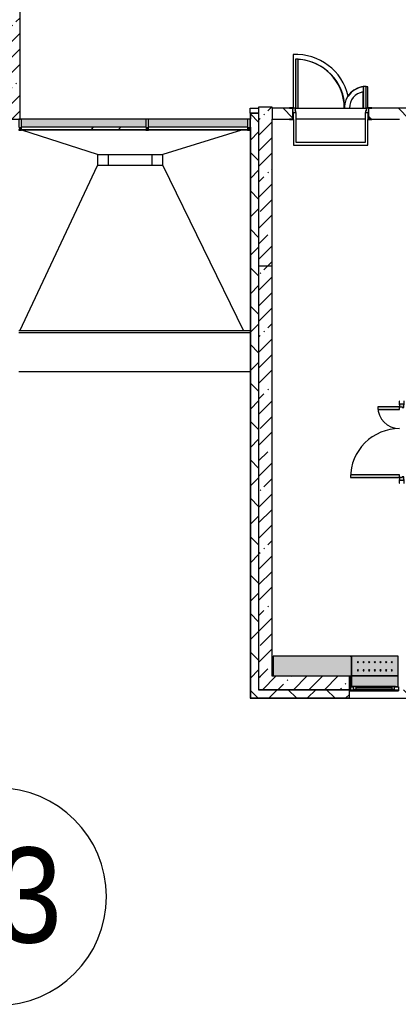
# Model space of a CAD drawing. Header units: millimetres. Extents: x 11693 to 241752, y -8553 to 29926.
# Drawn here: x 174704 to 181669, y -5906 to 12227 of the extents above; entities that cross this region are included whole.
import ezdxf

# ---------------------------------------------------------------- set-up
doc = ezdxf.new("R2010")
doc.units = ezdxf.units.MM
for name, color, linetype, lineweight, true_color in [('A-DOOR-2', 7, 'Continuous', 5, 0xaaaaaa), ('A-DOOR-3', 7, 'Continuous', 5, 0xe2e2e2), ('A-DOOR-FRAM-2', 7, 'Continuous', 5, 0xe2e2e2), ('A-DOOR-FRAM-3', 7, 'Continuous', 5, 0xaaaaaa), ('A-FLOR-1', 7, 'Continuous', 5, 0xaaaaaa), ('A-GLAZ-CWMG-4', 7, 'Continuous', 5, 0x383e42), ('Знаки-2', 7, 'Continuous', 5, 0xd7cfbf)]:
    doc.layers.add(name, color=color, linetype=linetype, lineweight=lineweight, true_color=true_color)
for name, color, linetype, lineweight in [('A-GENM-2', 7, 'Continuous', 5), ('A-GLAZ-2', 7, 'Continuous', 5), ('A-GLAZ-CURT-2', 7, 'Continuous', 5), ('A-GLAZ-CWMG-2', 7, 'Continuous', 5), ('A-ROOF', 7, 'Continuous', 5), ('A-WALL-2', 7, 'Continuous', 9), ('A-WALL-5', 7, 'Continuous', 5), ('I-WALL-3', 7, 'Continuous', 5), ('Знаки', 7, 'Continuous', 5), ('Оси', 7, 'Continuous', 9), ('Оси-1', 7, 'Continuous', 20)]:
    doc.layers.add(name, color=color, linetype=linetype, lineweight=lineweight)
doc.styles.add('Arial_1', font='arial.ttf', dxfattribs={"width": 0.9, "height": 1750})
pattern_1 = [(45, (89739.8, 0), (-353.5534, 353.5534), []), (135, (89739.8, 0), (-353.5534, -353.5534), [])]
pattern_2 = [(45, (89739.8, 0), (-285.1231, 285.1231), []), (45, (90024.94, 0), (-285.1231, 285.1231), [504.031, -100.806, 16.764, -84.042])]

# ---------------------------------------------------------------- blocks, each defined once
blk = doc.blocks.new('120_Окно_СКБ_1Ст - 120_Окно_СКБ_1Ст 900х2500_h_ с форточкой-V99-Общий план 2 этажа с размещением фрагментов 2_1-2_7')
at = {"layer": 'A-GLAZ-2'}
for p, q in [((-450, -127), (-450, -57)), ((-450, -57), (-380, -57)), ((450, -57), (-450, -57)), ((-380, -127), (-450, -127)), ((-450, -127), (-400, -127)), ((-380, -127), (-400, -127)), ((-400, -127), (-400, -137)), ((-400, -137), (400, -137)), ((400, -137), (-400, -137)), ((-380, -57), (-380, -127)), ((380, -87), (-380, -87)), ((-380, -87), (-380, -127)), ((-330, -137), (-330, -87)), ((-330, -107), (330, -107)), ((330, -117), (-330, -117)), ((330, -137), (330, -87)), ((380, -127), (380, -57)), ((380, -57), (450, -57)), ((380, -127), (380, -87)), ((450, -127), (380, -127)), ((400, -127), (380, -127)), ((400, -127), (450, -127)), ((400, -137), (400, -127)), ((450, -57), (450, -127))]:
    blk.add_line(p, q, dxfattribs=at)
blk = doc.blocks.new('110_Дверь_СКБ_2Ст - Д-5_п_ Из игровой в коридор-32215844-Общий план 2 этажа с размещением фрагментов 2_1-2_7')
at = {"layer": 'A-DOOR-3'}
for points in [[(-638, 940), (-638, 40), (-588, 40), (-588, 940)], [(612, 440), (612, 40), (662, 40), (662, 440)]]:
    blk.add_hatch(color=256, dxfattribs=at).paths.add_polyline_path(points)
h = blk.add_hatch(color=256, dxfattribs=at)
h.paths.add_polyline_path([(-688, 40), (-688, -40), (-628, -40), (-628, -10), (-638, -10), (-638, 40)])
h.paths.add_polyline_path([(652, -40), (712, -40), (712, 40), (662, 40), (662, -10), (652, -10)])
at = {"layer": 'A-DOOR-FRAM-2'}
for points in [[(-742, 40), (-672, 40), (-672, 48), (-742, 48)], [(698, 40), (767, 40), (767, 48), (698, 48)], [(-742, -48), (-672, -48), (-672, -40), (-742, -40)], [(698, -48), (767, -48), (767, -40), (698, -40)]]:
    blk.add_hatch(color=256, dxfattribs=at).paths.add_polyline_path(points)
at = {"layer": 'A-DOOR-2'}
for p, q in [((-638, 940), (-638, 40)), ((-588, 940), (-638, 940)), ((-588, 40), (-588, 940)), ((662, 440), (612, 440)), ((612, 440), (612, 40)), ((662, 40), (662, 440)), ((-638, 40), (-588, 40)), ((612, 40), (662, 40))]:
    blk.add_line(p, q, dxfattribs=at)
for centre, radius, start, end in [((-638, 40), 900, 0, 90), ((662, 40), 400, 90, 180)]:
    blk.add_arc(centre, radius, start, end, dxfattribs=at)
at = {"layer": 'A-DOOR-FRAM-3'}
for p, q in [((-672, 48), (-742, 48)), ((-742, 48), (-742, 40)), ((-742, 40), (-672, 40)), ((-638, 40), (-688, 40)), ((-688, 40), (-688, -40)), ((-672, 40), (-672, 48)), ((-638, -10), (-638, 40)), ((662, 40), (662, -10)), ((712, 40), (662, 40)), ((767, 48), (698, 48)), ((698, 48), (698, 40)), ((698, 40), (767, 40)), ((712, -40), (712, 40)), ((767, 40), (767, 48)), ((-672, -40), (-742, -40)), ((-742, -40), (-742, -48)), ((-742, -48), (-672, -48)), ((-688, -40), (-628, -40)), ((-672, -39), (-688, -39)), ((-688, -39), (-688, -40)), ((-688, -40), (-672, -40)), ((-672, -40), (-672, -39)), ((-672, -48), (-672, -40)), ((-628, -10), (-638, -10)), ((-628, -40), (-628, -10)), ((662, -10), (652, -10)), ((652, -10), (652, -40)), ((652, -40), (712, -40)), ((712, -39), (698, -39)), ((698, -39), (698, -40)), ((698, -40), (712, -40)), ((767, -40), (698, -40)), ((698, -40), (698, -48)), ((698, -48), (767, -48)), ((712, -40), (712, -39)), ((767, -48), (767, -40))]:
    blk.add_line(p, q, dxfattribs=at)
blk = doc.blocks.new('110_Дверь_СКБ_2Ст - Д-2а_п_ Из коридора на лестницу-32215207-Общий план 2 этажа с размещением фрагментов 2_1-2_7')
at = {"layer": 'A-DOOR-3'}
for points in [[(-587.5, 100), (-587.5, 1000), (-637.5, 1000), (-637.5, 100)], [(662.5, 100), (662.5, 500), (612.5, 500), (612.5, 100)], [(712.5, -100), (712.5, 20), (697.5, 20), (697.5, -100)]]:
    blk.add_hatch(color=256, dxfattribs=at).paths.add_polyline_path(points)
h = blk.add_hatch(color=256, dxfattribs=at)
h.paths.add_polyline_path([(652.5, 20), (712.5, 20), (712.5, 100), (662.5, 100), (662.5, 50), (652.5, 50)])
h.paths.add_polyline_path([(-687.5, 20), (-627.5, 20), (-627.5, 50), (-637.5, 50), (-637.5, 100), (-687.5, 100)])
at = {"layer": 'A-DOOR-FRAM-2'}
for points in [[(-672.5, 100), (-672.5, 108), (-742.5, 108), (-742.5, 100)], [(-672.5, -100), (-672.5, 20), (-687.5, 20), (-687.5, -100)], [(767.5, 100), (767.5, 108), (697.5, 108), (697.5, 100)], [(-672.5, -108), (-672.5, -100), (-742.5, -100), (-742.5, -108)], [(767.5, -108), (767.5, -100), (697.5, -100), (697.5, -108)]]:
    blk.add_hatch(color=256, dxfattribs=at).paths.add_polyline_path(points)
at = {"layer": 'A-DOOR-2'}
for p, q in [((-637.5, 1000), (-637.5, 100)), ((-587.5, 1000), (-637.5, 1000)), ((-587.5, 100), (-587.5, 1000)), ((662.5, 500), (612.5, 500)), ((612.5, 500), (612.5, 100)), ((662.5, 100), (662.5, 500)), ((-637.5, 100), (-587.5, 100)), ((612.5, 100), (662.5, 100))]:
    blk.add_line(p, q, dxfattribs=at)
for centre, radius, start, end in [((-637.5, 100), 900, 0, 90), ((662.5, 100), 400, 90, 180)]:
    blk.add_arc(centre, radius, start, end, dxfattribs=at)
at = {"layer": 'A-DOOR-FRAM-3'}
for p, q in [((-672.5, 108), (-742.5, 108)), ((-742.5, 108), (-742.5, 100)), ((-742.5, 100), (-672.5, 100)), ((-637.5, 100), (-687.5, 100)), ((-687.5, 100), (-687.5, 20)), ((-687.5, 20), (-627.5, 20)), ((-672.5, 20), (-687.5, 20)), ((-687.5, 20), (-687.5, -100)), ((-672.5, 100), (-672.5, 108)), ((-672.5, -100), (-672.5, 20)), ((-637.5, 50), (-637.5, 100)), ((-627.5, 50), (-637.5, 50)), ((-627.5, 20), (-627.5, 50)), ((662.5, 50), (652.5, 50)), ((652.5, 50), (652.5, 20)), ((652.5, 20), (712.5, 20)), ((662.5, 100), (662.5, 50)), ((712.5, 100), (662.5, 100)), ((767.5, 108), (697.5, 108)), ((697.5, 108), (697.5, 100)), ((697.5, 100), (767.5, 100)), ((712.5, 20), (697.5, 20)), ((697.5, 20), (697.5, -100)), ((712.5, 20), (712.5, 100)), ((712.5, -100), (712.5, 20)), ((767.5, 100), (767.5, 108)), ((-672.5, -100), (-742.5, -100)), ((-742.5, -100), (-742.5, -108)), ((-742.5, -108), (-672.5, -108)), ((-687.5, -100), (-672.5, -100)), ((-672.5, -108), (-672.5, -100)), ((697.5, -100), (712.5, -100)), ((767.5, -100), (697.5, -100)), ((697.5, -100), (697.5, -108)), ((697.5, -108), (767.5, -108)), ((767.5, -108), (767.5, -100))]:
    blk.add_line(p, q, dxfattribs=at)
blk = doc.blocks.new('Системная панель - Стекло - 40мм-23946635-Общий план 2 этажа с размещением фрагментов 2_1-2_7')
at = {"layer": 'A-GLAZ-CURT-2'}
h = blk.add_hatch(dxfattribs=at)
h.set_pattern_fill('FP_124', color=256, style=0, pattern_type=2)
h.set_pattern_definition([(45, (-86642.5, -9710), (-1414.214, 1414.214), [1000, -3000]), (45, (-87642.5, -10210), (-1414.214, 1414.214), [3000, -1000]), (45, (-85642.5, -10710), (-1414.214, 1414.214), [1000, -3000])])
h.paths.add_polyline_path([(-125, 0), (1153, 0), (1153, 40), (-1153, 40), (-1149, 0)])
for p, q in [((1153, 40), (-1153, 40)), ((-1153, 40), (-1153, 0)), ((-1153, 0), (1153, 0)), ((1153, 0), (1153, 40))]:
    blk.add_line(p, q, dxfattribs=at)
blk = doc.blocks.new('Системная панель - Стекло - 40мм-23946636-Общий план 2 этажа с размещением фрагментов 2_1-2_7')
at = {"layer": 'A-GLAZ-CURT-2'}
h = blk.add_hatch(dxfattribs=at)
h.set_pattern_fill('FP_125', color=256, style=0, pattern_type=2)
h.set_pattern_definition([(45, (-88744.2, -9710), (-1414.214, 1414.214), [1000, -3000]), (45, (-89744.2, -10210), (-1414.214, 1414.214), [3000, -1000]), (45, (-87744.2, -10710), (-1414.214, 1414.214), [1000, -3000])])
h.paths.add_polyline_path([(919, 0), (919, 40), (-919, 40), (-919, 0), (846, 0)])
for p, q in [((919, 40), (-919, 40)), ((-919, 40), (-919, 0)), ((-919, 0), (919, 0)), ((919, 0), (919, 40))]:
    blk.add_line(p, q, dxfattribs=at)
blk = doc.blocks.new('Прямоугольный импост - Импост структурный с накладкой - 190мм-23186047-Общий план 2 этажа с размещением фрагментов 2_1-2_7')
at = {"layer": 'A-GLAZ-CWMG-4'}
for points in [[(86018, 10250), (87285, 10250), (87285, 10400), (85000, 10400), (85000, 10250)], [(87285, 10193), (87285, 10210), (85000, 10210), (85000, 10193), (87042, 10193)]]:
    blk.add_hatch(color=256, dxfattribs=at).paths.add_polyline_path(points)
at = {"layer": 'A-GLAZ-CWMG-2'}
for p, q in [((87285, 10400), (85000, 10400)), ((87285, 10193), (85000, 10193))]:
    blk.add_line(p, q, dxfattribs=at)
blk = doc.blocks.new('Прямоугольный импост - Импост структурный с накладкой - 190мм-23186048-Общий план 2 этажа с размещением фрагментов 2_1-2_7')
at = {"layer": 'A-GLAZ-CWMG-4'}
for points in [[(87335, 10250), (88000, 10250), (88000, 10400), (87335, 10400), (87335, 10288)], [(88000, 10193), (88000, 10210), (87335, 10210), (87335, 10193)]]:
    blk.add_hatch(color=256, dxfattribs=at).paths.add_polyline_path(points)
at = {"layer": 'A-GLAZ-CWMG-2'}
for p, q in [((88000, 10400), (87335, 10400)), ((88000, 10193), (87335, 10193))]:
    blk.add_line(p, q, dxfattribs=at)
blk = doc.blocks.new('Прямоугольный импост - Импост структурный с накладкой - 190мм-23186049-Общий план 2 этажа с размещением фрагментов 2_1-2_7')
at = {"layer": 'A-GLAZ-CWMG-4'}
for points in [[(88066, 10250), (89154, 10250), (89154, 10400), (88000, 10400), (88000, 10250)], [(88000, 10193), (89154, 10193), (89154, 10210), (88000, 10210)]]:
    blk.add_hatch(color=256, dxfattribs=at).paths.add_polyline_path(points)
at = {"layer": 'A-GLAZ-CWMG-2'}
for p, q in [((89154, 10400), (88000, 10400)), ((89154, 10193), (88000, 10193))]:
    blk.add_line(p, q, dxfattribs=at)
blk = doc.blocks.new('Прямоугольный импост - Импост структурный с накладкой - 190мм-23946639-Общий план 2 этажа с размещением фрагментов 2_1-2_7')
at = {"layer": 'A-GLAZ-CWMG-2'}
for p, q in [((-50, 0), (-50, 17)), ((-50, 17), (0, 17)), ((-40, 0), (-50, 0)), ((-40, -40), (-40, 0)), ((0, 0), (-10, 0)), ((-10, 0), (-10, -40)), ((0, 17), (0, 0)), ((-50, -190), (-50, -40)), ((-50, -40), (-40, -40)), ((-10, -40), (0, -40)), ((0, -40), (0, -190)), ((0, -190), (-50, -190))]:
    blk.add_line(p, q, dxfattribs=at)
blk = doc.blocks.new('Прямоугольный импост - Импост структурный с накладкой - 190мм-23946641-Общий план 2 этажа с размещением фрагментов 2_1-2_7')
at = {"layer": 'A-GLAZ-CWMG-2'}
for p, q in [((0, 17), (-50, 17)), ((-50, 17), (-50, 0)), ((-50, 0), (-40, 0)), ((-40, 0), (-40, -40)), ((-10, -40), (-10, 0)), ((-10, 0), (0, 0)), ((0, 0), (0, 17)), ((-40, -40), (-50, -40)), ((-50, -40), (-50, -190)), ((0, -40), (-10, -40)), ((0, -190), (0, -40)), ((-50, -190), (0, -190))]:
    blk.add_line(p, q, dxfattribs=at)
blk = doc.blocks.new('Прямоугольный импост - Импост структурный с накладкой - 190мм-23946633-Общий план 2 этажа с размещением фрагментов 2_1-2_7')
at = {"layer": 'A-GLAZ-CWMG-2'}
for p, q in [((-25, 0), (-25, 17)), ((-25, 17), (25, 17)), ((-15, 0), (-25, 0)), ((-15, -40), (-15, 0)), ((25, 0), (15, 0)), ((15, 0), (15, -40)), ((25, 17), (25, 0)), ((-25, -190), (-25, -40)), ((-25, -40), (-15, -40)), ((15, -40), (25, -40)), ((25, -40), (25, -190)), ((25, -190), (-25, -190))]:
    blk.add_line(p, q, dxfattribs=at)
blk = doc.blocks.new('парапет9 - парапет-22867712-Общий план 2 этажа с размещением фрагментов 2_1-2_7')
at = {"layer": 'A-GENM-2'}
for p, q in [((89202, 8002), (84950, 8002)), ((89202, 7964), (84950, 7964)), ((84950, 7255), (89202, 7255))]:
    blk.add_line(p, q, dxfattribs=at)
blk = doc.blocks.new('Зашивка радиатора_ с перфорацией М1_1 - Зашивка радиатора_ с перфорацией М1_1-31131234-Общий план 2 этажа с размещением фрагментов 2_1-2_7')
at = {"layer": 'Знаки-2'}
blk.add_hatch(color=256, dxfattribs=at).paths.add_polyline_path([(419, 380), (419, 375), (-430, 375), (-430, 180), (430, 180), (430, 380)])
h = blk.add_hatch(color=256, dxfattribs=at)
h.paths.add_polyline_path([(361, 180), (-430, 180), (-430, -180), (430, -180), (430, 180)])
h.paths.add_polyline_path([(-207, 90), (321, 85), (321, 75), (312, 70), (304, 75), (304, 85), (307, 89), (217, 85), (217, 75), (208, 70), (200, 75), (200, 85), (203, 89), (113, 85), (113, 75), (105, 70), (96, 75), (96, 85), (100, 89), (10, 85), (10, 75), (1, 70), (-8, 75), (-8, 85), (-4, 89), (-94, 85), (-94, 75), (-103, 70), (-111, 75), (-111, 85), (-108, 89), (-198, 85), (-198, 75), (-207, 70), (-215, 75), (-215, 85), (-212, 89), (-302, 85), (-302, 75), (-310, 70), (-319, 75), (-319, 85), (-310, 90), (-308, 90), (-209, 90)])
h.paths.add_polyline_path([(-207, -60), (-198, -65), (-198, -75), (-202, -78), (-111, -75), (-111, -65), (-103, -60), (-94, -65), (-94, -75), (-98, -78), (-8, -75), (-8, -65), (1, -60), (10, -65), (10, -75), (6, -78), (96, -75), (96, -65), (105, -60), (113, -65), (113, -75), (110, -78), (200, -75), (200, -65), (208, -60), (217, -65), (217, -75), (213, -78), (304, -75), (304, -65), (312, -60), (321, -65), (321, -75), (312, -80), (310, -79), (-319, -75), (-319, -65), (-310, -60), (-302, -65), (-302, -75), (-305, -78), (-215, -75), (-215, -65), (-209, -60)])
at = {"layer": 'Знаки'}
for p, q in [((-381, 380), (-430, 380)), ((-430, 380), (-430, 180)), ((430, 380), (419, 380)), ((430, 180), (430, 380)), ((-430, 180), (430, 180)), ((430, 180), (-430, 180)), ((-430, 180), (-430, -180)), ((430, -180), (430, 180)), ((-430, -180), (430, -180))]:
    blk.add_line(p, q, dxfattribs=at)
for centre, start, end in [((-310, 80), 0, 180), ((-310, 80), 180, 0), ((-207, 80), 0, 180), ((-207, 80), 180, 360), ((-103, 80), 0, 180), ((-103, 80), 180, 0), ((1, 80), 0, 180), ((1, 80), 180, 0), ((105, 80), 0, 180), ((105, 80), 180, 360), ((208, 80), 0, 180), ((208, 80), 180, 0), ((312, 80), 0, 180), ((312, 80), 180, 0), ((-310, -70), 0, 180), ((-310, -70), 180, 0), ((-207, -70), 0, 180), ((-207, -70), 180, 0), ((-103, -70), 0, 180), ((-103, -70), 180, 0), ((1, -70), 0, 180), ((1, -70), 180, 0), ((105, -70), 0, 180), ((105, -70), 180, 0), ((208, -70), 0, 180), ((208, -70), 180, 0), ((312, -70), 0, 180), ((312, -70), 180, 0)]:
    blk.add_arc(centre, 10, start, end, dxfattribs=at)
blk = doc.blocks.new('Зашивка_ торцевая панель - Зашивка_ торцевая панель Т2-31135790-Общий план 2 этажа с размещением фрагментов 2_1-2_7')
at = {"layer": 'Знаки-2'}
blk.add_hatch(color=256, dxfattribs=at).paths.add_polyline_path([(-406, 180), (-406, 180), (-430, 180)])
at = {"layer": 'Знаки'}
blk.add_line((-430, 180), (-406, 180), dxfattribs=at)
blk = doc.blocks.new('Зашивка без перфорации М3_2_1 - М3_2_17-32617514-Общий план 2 этажа с размещением фрагментов 2_1-2_7')
at = {"layer": 'Знаки-2'}
blk.add_hatch(color=256, dxfattribs=at).paths.add_polyline_path([(12, 180), (-430, 180), (-430, -180), (1010, -180), (1010, 180), (524, 180)])
at = {"layer": 'Знаки'}
for p, q in [((1010, 180), (-430, 180)), ((-430, 180), (-430, -180)), ((1010, -180), (1010, 180)), ((-430, -180), (1010, -180))]:
    blk.add_line(p, q, dxfattribs=at)
blk = doc.blocks.new('Зашивка_ торцевая панель - Зашивка_ торцевая панель Т2-V291-Общий план 2 этажа с размещением фрагментов 2_1-2_7')
at = {"layer": 'Знаки-2'}
blk.add_hatch(color=256, dxfattribs=at).paths.add_polyline_path([(-406, -154), (-406, -146), (-430, -146), (-430, -154)])
at = {"layer": 'Знаки'}
for p, q in [((-430, -154), (-430, -146)), ((-406, -146), (-406, -154))]:
    blk.add_line(p, q, dxfattribs=at)
blk = doc.blocks.new('Ось сетки - D8-29747960-Общий план 2 этажа с размещением фрагментов 2_1-2_7')
at = {"layer": 'Оси-1'}
for start, end in [(360, 180), (180, 360)]:
    blk.add_arc((0, 0), 4, start, end, dxfattribs=at)

msp = doc.modelspace()

# ---------------------------------------------------------------- hatches: boundary and pattern name
at = {"layer": 'A-WALL-5'}
h = msp.add_hatch(dxfattribs=at)
h.set_pattern_fill('FP_49', color=256, style=0, pattern_type=2)
h.set_pattern_definition(pattern_1)
h.paths.add_polyline_path([(178949.8, -100), (179099.8, -100), (179099.8, 10502), (178949.8, 10502), (178949.8, -45.4)])
h = msp.add_hatch(dxfattribs=at)
h.set_pattern_fill('FP_49', color=256, style=0, pattern_type=2)
h.set_pattern_definition(pattern_1)
h.paths.add_polyline_path([(214819.8, -250), (214819.8, -100), (213469.8, -100), (213469.8, -250), (213646.2, -250)])
h.paths.add_polyline_path([(209969.8, -250), (210869.8, -250), (210869.8, -100), (209969.8, -100)])
h.paths.add_polyline_path([(211769.8, -250), (212569.8, -250), (212569.8, -100), (211769.8, -100)])
h.paths.add_polyline_path([(207669.8, -250), (209069.8, -250), (209069.8, -100), (207669.8, -100)])
h.paths.add_polyline_path([(203406, -250), (203419.8, -250), (203419.8, -100), (202269.8, -100), (202269.8, -250)])
h.paths.add_polyline_path([(205369.8, -250), (205369.8, -100), (204319.8, -100), (204319.8, -250), (204430.1, -250)])
h.paths.add_polyline_path([(199969.8, -250), (199969.8, -100), (198669.8, -100), (198669.8, -250), (199310, -250)])
h.paths.add_polyline_path([(194569.8, -250), (194569.8, -100), (193519.8, -100), (193519.8, -250), (194189.9, -250)])
h.paths.add_polyline_path([(197769.8, -250), (197769.8, -100), (196869.8, -100), (196869.8, -250), (197261.9, -250)])
h.paths.add_polyline_path([(191117.8, -250), (192619.8, -250), (192619.8, -100), (190569.8, -100), (190569.8, -250)])
h.paths.add_polyline_path([(189069.8, -250), (189669.8, -250), (189669.8, -100), (185419.8, -100), (185419.8, -250), (188769.8, -250)])
h.paths.add_polyline_path([(184519.8, -250), (184519.8, -100), (183369.8, -100), (183369.8, -250), (184269.8, -250)])
h.paths.add_polyline_path([(181669.8, -250), (182469.8, -250), (182469.8, -100), (181669.8, -100)])
h.paths.add_polyline_path([(180769.8, -250), (180769.8, -100), (178949.8, -100), (178949.8, -250), (179853.6, -250)])
at = {"layer": 'I-WALL-3'}
h = msp.add_hatch(dxfattribs=at)
h.set_pattern_fill('FP_57', color=256, style=0, pattern_type=2)
h.set_pattern_definition(pattern_2)
h.paths.add_polyline_path([(174709.8, 10400), (174709.8, 16300), (174489.8, 16300), (174489.8, 10400)])
h = msp.add_hatch(dxfattribs=at)
h.set_pattern_fill('FP_57', color=256, style=0, pattern_type=2)
h.set_pattern_definition(pattern_2)
h.paths.add_polyline_path([(179349.8, 7700), (179349.8, 10620), (179099.8, 10620), (179099.8, 7700)])
h = msp.add_hatch(dxfattribs=at)
h.set_pattern_fill('FP_60', color=256, style=0, pattern_type=2)
h.set_pattern_definition([(135, (89739.8, 0), (-353.5534, -353.5534), [])])
h.paths.add_polyline_path([(181389.6, 10400), (182249.8, 10400), (182249.8, 10600), (181124.8, 10600), (181124.8, 10400), (181179.8, 10400)])
h.paths.add_polyline_path([(183949.8, 10400), (183949.7, 10600), (183199.8, 10600), (183199.8, 10400), (183949.7, 10400)])
h.paths.add_polyline_path([(179669.8, 10400), (179724.8, 10400), (179724.8, 10600), (179349.8, 10600), (179349.8, 10400), (179524.8, 10400)])
h = msp.add_hatch(dxfattribs=at)
h.set_pattern_fill('FP_57', color=256, style=0, pattern_type=2)
h.set_pattern_definition(pattern_2)
h.paths.add_polyline_path([(179099.8, 150), (179349.8, 150), (179349.8, 7700), (179099.8, 7700), (179099.8, 1170.2)])
h = msp.add_hatch(dxfattribs=at)
h.set_pattern_fill('FP_57', color=256, style=0, pattern_type=2)
h.set_pattern_definition(pattern_2)
h.paths.add_polyline_path([(179853.6, -100), (180769.8, -100), (180769.8, 150), (179099.8, 150), (179099.8, -100)])

# ---------------------------------------------------------------- linework, layer by layer
at = {"layer": 'A-FLOR-1'}
for p, q in [((179734.3, 11588.1), (179734.3, 10608)), ((181018.4, 10899.7), (181018.4, 10600)), ((181108.4, 10600), (181108.4, 10993.6)), ((178943.3, 10508.5), (178943.3, 10600)), ((178943.3, 10600), (179099.8, 10600)), ((179789.8, 9970), (179789.8, 10520)), ((179824.8, 10600), (180769.8, 10600)), ((181018.4, 10600), (181024.8, 10600)), ((181059.8, 10520), (181059.8, 9970)), ((179739.8, 10392), (179739.8, 9920)), ((181109.8, 9920), (181109.8, 10392)), ((179739.8, 9920), (181109.8, 9920)), ((181059.8, 9970), (179789.8, 9970)), ((180769.8, 150), (180790.8, 150))]:
    msp.add_line(p, q, dxfattribs=at)
for centre, radius, start, end in [((179776.8, 10589), 1000, 13.54971, 92.43764), ((179776.8, 10589), 910, 0.6926, 86.97623), ((181074.8, 10600), 395, 97.29578, 145.57769), ((181074.8, 10600), 305, 100.66451, 180), ((181074.8, 10600), 395, 85.12655, 90.00042)]:
    msp.add_arc(centre, radius, start, end, dxfattribs=at)
at = {"layer": 'A-ROOF'}
for p, q in [((176137.3, 9745), (174742.7, 10193)), ((178783.6, 10193), (177337.3, 9745)), ((178941.8, 10242), (178933.3, 10239.4)), ((176137.3, 9745), (176137.3, 9545)), ((176137.3, 9745), (177337.3, 9745)), ((176337.3, 9545), (176337.3, 9745)), ((177137.3, 9745), (177137.3, 9545)), ((177337.3, 9545), (177337.3, 9745)), ((174708, 6500.9), (176137.3, 9545)), ((177337.3, 9545), (176137.3, 9545)), ((177337.3, 9545), (178819.7, 6500.9))]:
    msp.add_line(p, q, dxfattribs=at)
at = {"layer": 'A-WALL-2'}
for p, q in [((179349.8, 10600), (179349.8, 10400)), ((178941.8, 10400), (178949.8, 10400)), ((179099.8, 10505), (178946.8, 10505)), ((178946.8, 10505), (178946.8, 10400)), ((178949.8, 10502), (178949.8, 10400)), ((179099.8, 10502), (178949.8, 10502)), ((178941.8, 10250), (178949.8, 10250)), ((178941.8, 10247), (178946.8, 10247)), ((178946.8, 10247), (178946.8, -253)), ((178949.8, 10250), (178949.8, -250)), ((178946.8, -253), (180769.8, -253)), ((178949.8, -250), (180769.8, -250))]:
    msp.add_line(p, q, dxfattribs=at)
at = {"layer": 'A-WALL-5'}
for p, q in [((179099.8, 10510), (178941.8, 10510)), ((178941.8, 10510), (178941.8, -258)), ((178941.8, 10242), (178933.3, 10242)), ((180769.8, 100), (180789.8, 100)), ((180769.8, -100), (179099.8, -100)), ((180769.8, -258), (180769.8, -100)), ((180789.8, -100), (180789.8, -100)), ((180789.8, -100), (181669.8, -100)), ((178941.8, -258), (182469.8, -258))]:
    msp.add_line(p, q, dxfattribs=at)
at = {"layer": 'I-WALL-3'}
for p, q in [((174709.8, 10400), (174709.8, 13400)), ((179349.8, 10620), (179099.8, 10620)), ((179099.8, 10620), (179099.8, -100)), ((179349.8, 10600), (179349.8, 10620)), ((179669.8, 10600), (179349.8, 10600)), ((180769.8, 10600), (181018.4, 10600)), ((182219.8, 10600), (181179.8, 10600)), ((174489.8, 10400), (174709.8, 10400)), ((179349.8, 10400), (179669.8, 10400)), ((179349.8, 150), (179349.8, 10400)), ((181059.8, 10400), (179789.8, 10400)), ((181179.8, 10400), (181689.8, 10400)), ((179099.8, 7700), (179349.8, 7700)), ((180769.8, 150), (179349.8, 150)), ((180769.8, -100), (180769.8, 150)), ((180789.8, 150), (180808.4, 150)), ((180789.8, 150), (180789.8, -100)), ((179099.8, -100), (180769.8, -100))]:
    msp.add_line(p, q, dxfattribs=at)

# ---------------------------------------------------------------- block references
at = {"layer": 'A-DOOR-2'}
msp.add_blockref('110_Дверь_СКБ_2Ст - Д-2а_п_ Из коридора на лестницу-32215207-Общий план 2 этажа с размещением фрагментов 2_1-2_7', (180412.3, 10500), dxfattribs=at)
at = {"layer": 'A-DOOR-2', "rotation": 89.99999999999991}
msp.add_blockref('110_Дверь_СКБ_2Ст - Д-5_п_ Из игровой в коридор-32215844-Общий план 2 этажа с размещением фрагментов 2_1-2_7', (181729.8, 4442.5), dxfattribs=at)
at = {"layer": 'A-GENM-2'}
msp.add_blockref('парапет9 - парапет-22867712-Общий план 2 этажа с размещением фрагментов 2_1-2_7', (89739.8, -1500), dxfattribs=at)
at = {"layer": 'A-GLAZ-2', "rotation": 180}
msp.add_blockref('120_Окно_СКБ_1Ст - 120_Окно_СКБ_1Ст 900х2500_h_ с форточкой-V99-Общий план 2 этажа с размещением фрагментов 2_1-2_7', (181219.8, -175), dxfattribs=at)
at = {"layer": 'A-GLAZ-CURT-2'}
for name, p in [('Системная панель - Стекло - 40мм-23946635-Общий план 2 этажа с размещением фрагментов 2_1-2_7', (175882.3, 10210)), ('Системная панель - Стекло - 40мм-23946636-Общий план 2 этажа с размещением фрагментов 2_1-2_7', (177984.1, 10210))]:
    msp.add_blockref(name, p, dxfattribs=at)
at = {"layer": 'A-GLAZ-CWMG-2', "rotation": 180}
msp.add_blockref('Прямоугольный импост - Импост структурный с накладкой - 190мм-23946641-Общий план 2 этажа с размещением фрагментов 2_1-2_7', (174689.8, 10210), dxfattribs=at)
at = {"layer": 'A-GLAZ-CWMG-2'}
for name in ['Прямоугольный импост - Импост структурный с накладкой - 190мм-23186047-Общий план 2 этажа с размещением фрагментов 2_1-2_7', 'Прямоугольный импост - Импост структурный с накладкой - 190мм-23186048-Общий план 2 этажа с размещением фрагментов 2_1-2_7', 'Прямоугольный импост - Импост структурный с накладкой - 190мм-23186049-Общий план 2 этажа с размещением фрагментов 2_1-2_7']:
    msp.add_blockref(name, (89739.8, 0), dxfattribs=at)
at = {"layer": 'A-GLAZ-CWMG-2', "extrusion": (0, 0, -1), "rotation": 180}
for name, p in [('Прямоугольный импост - Импост структурный с накладкой - 190мм-23946633-Общий план 2 этажа с размещением фрагментов 2_1-2_7', (-177049.8, 10210)), ('Прямоугольный импост - Импост структурный с накладкой - 190мм-23946639-Общий план 2 этажа с размещением фрагментов 2_1-2_7', (-178943.3, 10210))]:
    msp.add_blockref(name, p, dxfattribs=at)
at = {"layer": 'Знаки', "rotation": 180}
for name, p in [('Зашивка без перфорации М3_2_1 - М3_2_17-32617514-Общий план 2 этажа с размещением фрагментов 2_1-2_7', (180378.1, 337.4)), ('Зашивка радиатора_ с перфорацией М1_1 - Зашивка радиатора_ с перфорацией М1_1-31131234-Общий план 2 этажа с размещением фрагментов 2_1-2_7', (181238.4, 337.4))]:
    msp.add_blockref(name, p, dxfattribs=at)
at = {"layer": 'Знаки'}
for name, p in [('Зашивка_ торцевая панель - Зашивка_ торцевая панель Т2-31135790-Общий план 2 этажа с размещением фрагментов 2_1-2_7', (181214.1, 337.4)), ('Зашивка_ торцевая панель - Зашивка_ торцевая панель Т2-V291-Общий план 2 этажа с размещением фрагментов 2_1-2_7', (179800.8, 303.8))]:
    msp.add_blockref(name, p, dxfattribs=at)
at = {"layer": 'Оси-1', "xscale": 499.9999999999995, "yscale": 499.9999999999995, "zscale": 499.9999999999995}
msp.add_blockref('Ось сетки - D8-29747960-Общий план 2 этажа с размещением фрагментов 2_1-2_7', (174299.8, -3906.3), dxfattribs=at)

# ---------------------------------------------------------------- texts
at = {"layer": 'Оси', "insert": (173036.7, -3003), "char_height": 1750, "width": 3030.379, "attachment_point": 1, "style": 'Arial_1'}
msp.add_mtext('23', dxfattribs=at)

doc.saveas('drawing.dxf')
